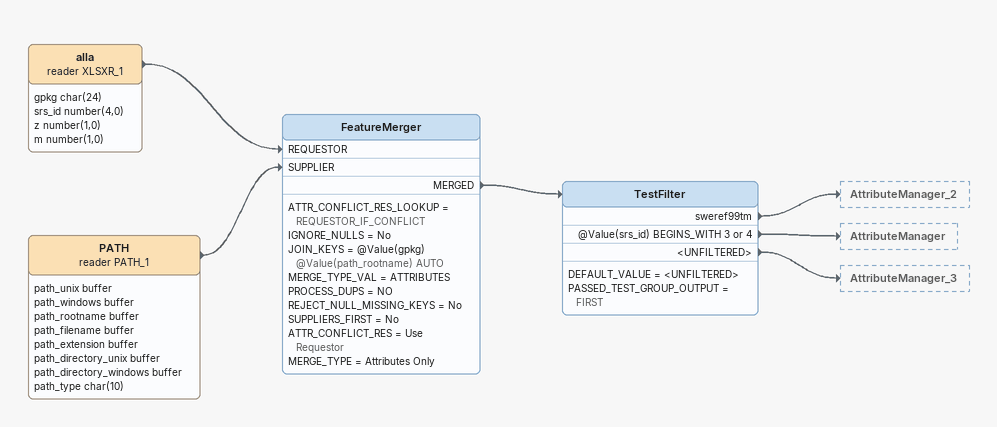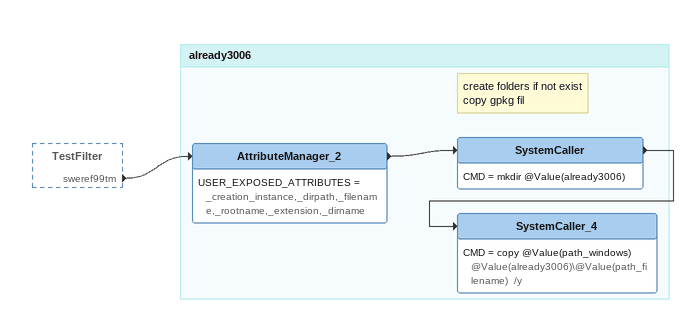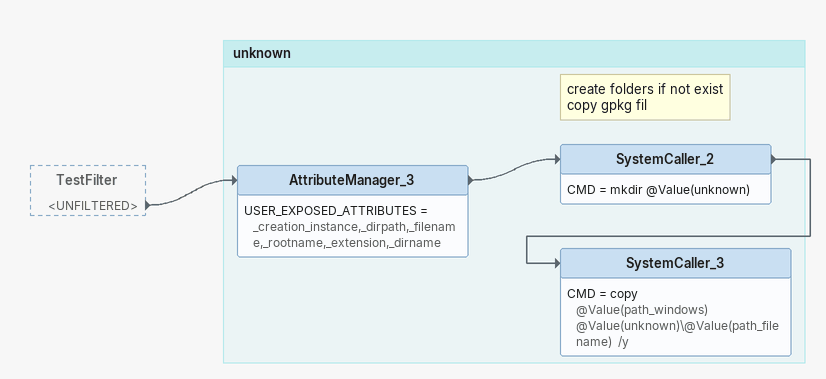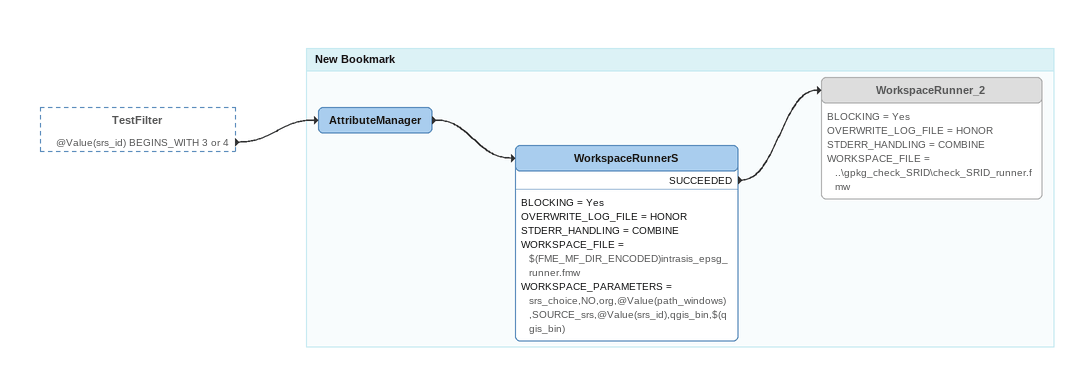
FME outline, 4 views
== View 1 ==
alla (reader XLSXR_1)
    attributes: gpkg char(24), srs_id number(4,0), z number(1,0), m number(1,0)
    -> FeatureMerger [REQUESTOR]
PATH (reader PATH_1)
    attributes: path_unix buffer, path_windows buffer, path_rootname buffer, path_filename buffer, path_extension buffer, path_directory_unix buffer, path_directory_windows buffer, path_type char(10)
    -> FeatureMerger [SUPPLIER]
FeatureMerger
    ATTR_CONFLICT_RES_LOOKUP = REQUESTOR_IF_CONFLICT
    IGNORE_NULLS = No
    JOIN_KEYS = @Value(gpkg) @Value(path_rootname) AUTO
    MERGE_TYPE_VAL = ATTRIBUTES
    PROCESS_DUPS = NO
    REJECT_NULL_MISSING_KEYS = No
    SUPPLIERS_FIRST = No
    ATTR_CONFLICT_RES = Use Requestor
    MERGE_TYPE = Attributes Only
    MERGED -> TestFilter
TestFilter
    DEFAULT_VALUE = <UNFILTERED>
    PASSED_TEST_GROUP_OUTPUT = FIRST
    sweref99tm -> AttributeManager_2
    @Value(srs_id) BEGINS_WITH 3 or 4 -> AttributeManager
    <UNFILTERED> -> AttributeManager_3

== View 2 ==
TestFilter [outside]
    sweref99tm -> AttributeManager_2

Bookmark: already3006
AttributeManager_2
    USER_EXPOSED_ATTRIBUTES = _creation_instance,_dirpath,_filename,_rootname,_extension,_dirname
    -> SystemCaller
Note: create folders if not exist / copy gpkg fil
SystemCaller
    CMD = mkdir @Value(already3006)
    -> SystemCaller_4
SystemCaller_4
    CMD = copy @Value(path_windows) @Value(already3006)\@Value(path_filename)  /y

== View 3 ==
TestFilter [outside]
    <UNFILTERED> -> AttributeManager_3

Bookmark: unknown
AttributeManager_3
    USER_EXPOSED_ATTRIBUTES = _creation_instance,_dirpath,_filename,_rootname,_extension,_dirname
    -> SystemCaller_2
Note: create folders if not exist / copy gpkg fil
SystemCaller_2
    CMD = mkdir @Value(unknown)
    -> SystemCaller_3
SystemCaller_3
    CMD = copy @Value(path_windows) @Value(unknown)\@Value(path_filename)  /y

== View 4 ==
TestFilter [outside]
    @Value(srs_id) BEGINS_WITH 3 or 4 -> AttributeManager

Bookmark: New Bookmark
AttributeManager
    -> WorkspaceRunnerS
WorkspaceRunnerS
    BLOCKING = Yes
    OVERWRITE_LOG_FILE = HONOR
    STDERR_HANDLING = COMBINE
    WORKSPACE_FILE = $(FME_MF_DIR_ENCODED)intrasis_epsg_runner.fmw
    WORKSPACE_PARAMETERS = srs_choice,NO,org,@Value(path_windows),SOURCE_srs,@Value(srs_id),qgis_bin,$(qgis_bin)
    SUCCEEDED -> WorkspaceRunner_2
WorkspaceRunner_2 [off]
    BLOCKING = Yes
    OVERWRITE_LOG_FILE = HONOR
    STDERR_HANDLING = COMBINE
    WORKSPACE_FILE = ..\gpkg_check_SRID\check_SRID_runner.fmw
